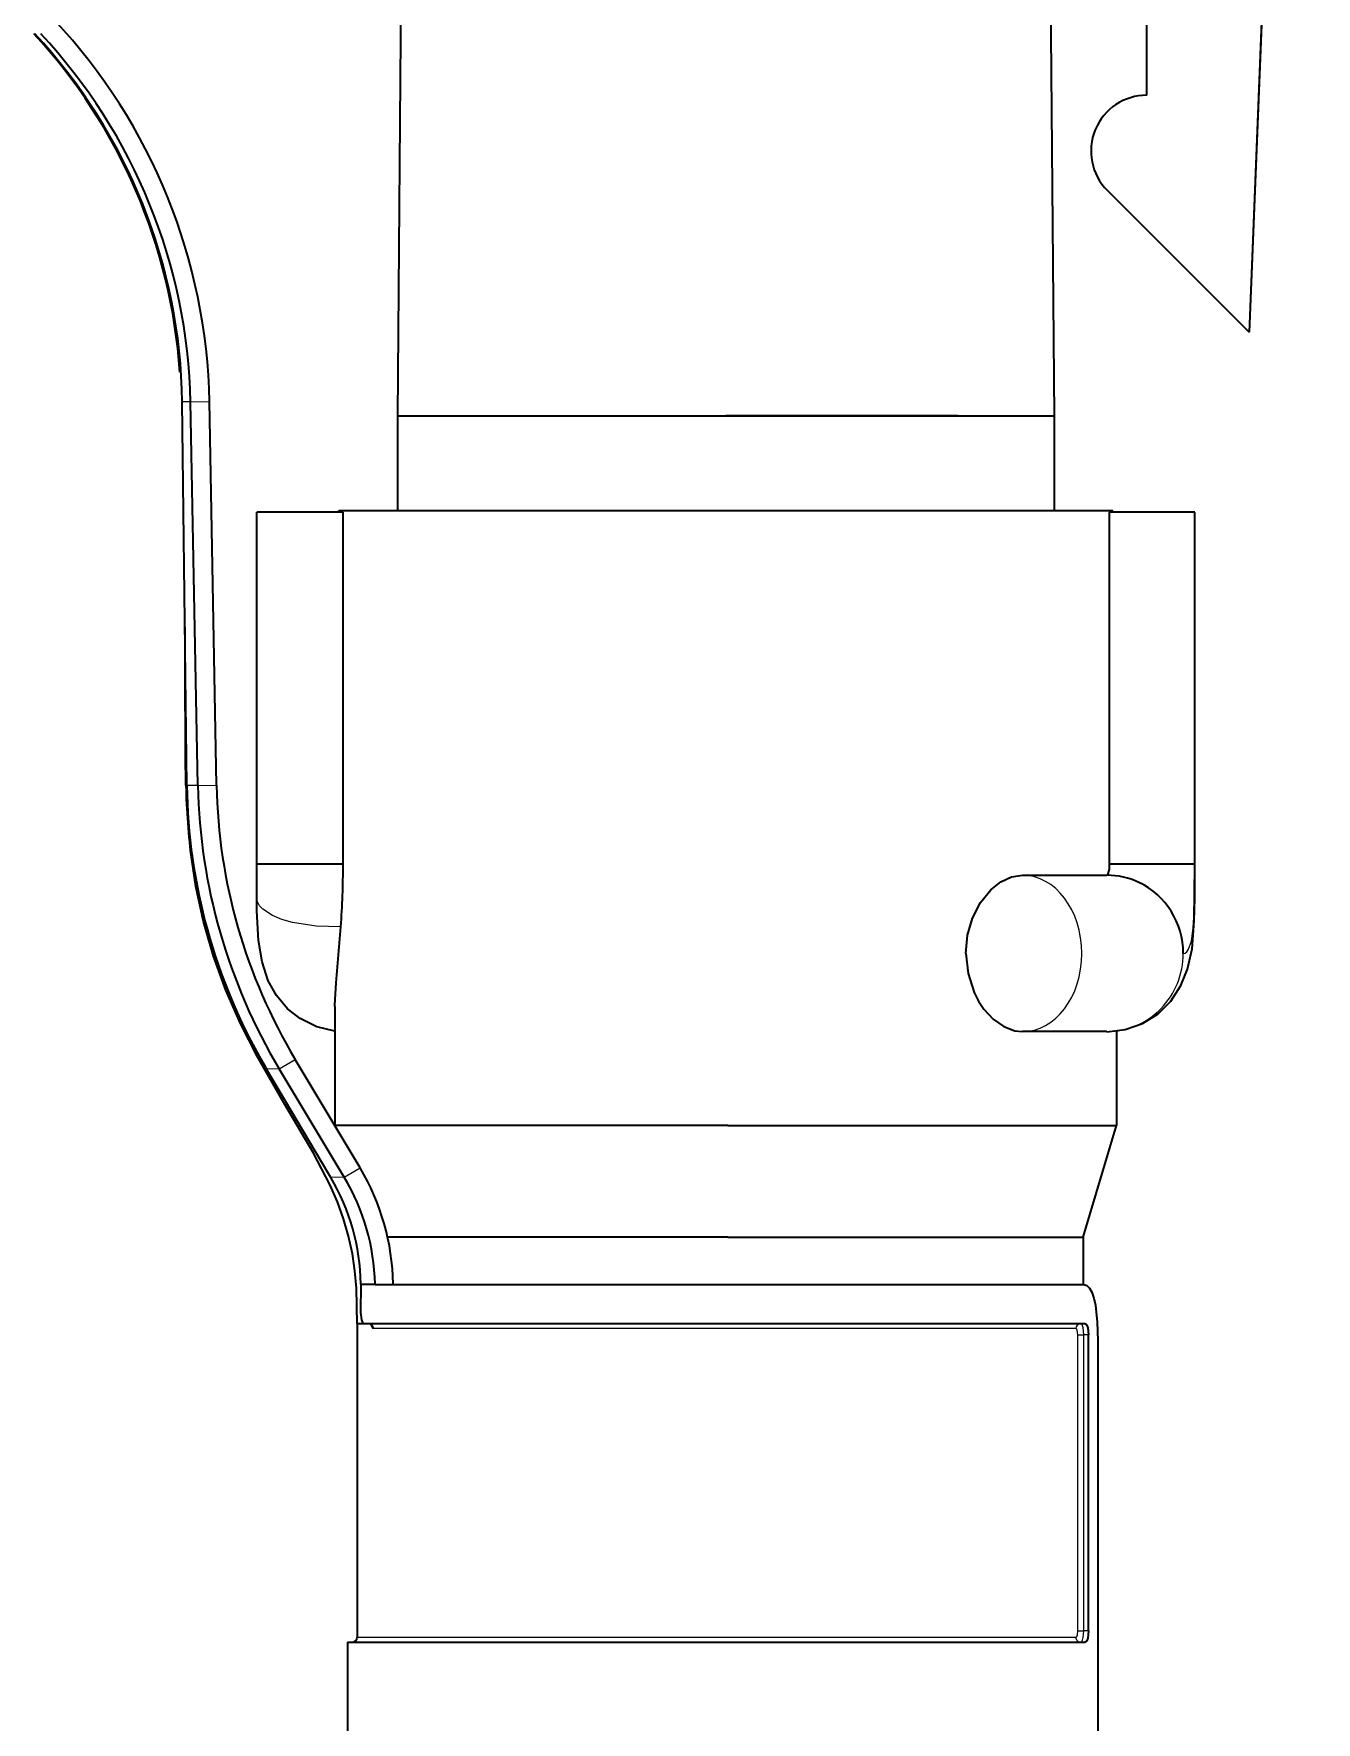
# Model space of a CAD drawing. Extents: x 383 to 866, y 155 to 681.
# Drawn here: x 585.69 to 608.65, y 596.28 to 626.5 of the extents above; entities that cross this region are included whole.
import ezdxf

# ---------------------------------------------------------------- set-up
doc = ezdxf.new("R2010")
doc.units = 0

msp = doc.modelspace()

# ---------------------------------------------------------------- linework, layer by layer
at = {"color": 7, "lineweight": 35}
for p, q in [((605.621, 625.402), (605.621, 650.29)), ((608.621, 650.29), (607.451, 621.163)), ((603.74, 646.239), (603.96, 619.663)), ((604.744, 603.113), (604.744, 552.113))]:
    msp.add_line(p, q, dxfattribs=at)
at = {"color": 7, "lineweight": 35, "ltscale": 0.473767}
msp.add_line((592.357, 638.613), (592.2, 619.663), dxfattribs=at)
at = {"color": 7, "lineweight": 35, "ltscale": 0.089636}
msp.add_line((604.914, 623.697), (607.451, 621.163), dxfattribs=at)
at = {"color": 7, "lineweight": 35, "ltscale": 5.64575e-05}
msp.add_line((588.346, 619.913), (588.346, 619.915), dxfattribs=at)
at = {"color": 7, "lineweight": 13, "ltscale": 0.003703}
msp.add_line((588.494, 619.912), (588.346, 619.913), dxfattribs=at)
at = {"color": 7, "lineweight": 35, "ltscale": 0.171586}
msp.add_line((588.43, 613.05), (588.346, 619.913), dxfattribs=at)
at = {"color": 7, "lineweight": 13, "ltscale": 0.008511}
msp.add_line((588.494, 619.912), (588.834, 619.919), dxfattribs=at)
at = {"color": 7, "lineweight": 35, "ltscale": 0.171663}
for p, q in [((588.626, 613.047), (588.494, 619.912)), ((588.961, 613.053), (588.834, 619.919))]:
    msp.add_line(p, q, dxfattribs=at)
at = {"color": 7, "lineweight": 35, "ltscale": 0.147}
msp.add_line((592.2, 619.663), (598.08, 619.663), dxfattribs=at)
at = {"color": 7, "lineweight": 35, "ltscale": 0.0425}
for p, q in [((592.2, 619.663), (592.2, 617.963)), ((603.96, 619.663), (603.96, 617.963))]:
    msp.add_line(p, q, dxfattribs=at)
at = {"color": 7, "lineweight": 35, "ltscale": 0.043056}
for p, q in [((592.2, 619.663), (593.923, 619.663)), ((602.238, 619.663), (603.96, 619.663)), ((602.238, 619.663), (603.96, 619.663))]:
    msp.add_line(p, q, dxfattribs=at)
at = {"color": 7, "lineweight": 35, "ltscale": 0.103944}
for p, q in [((593.923, 619.663), (598.08, 619.663)), ((598.08, 619.663), (602.238, 619.663)), ((602.238, 619.663), (598.08, 619.663))]:
    msp.add_line(p, q, dxfattribs=at)
at = {"color": 7, "lineweight": 35, "ltscale": 0.038689}
for p, q in [((591.228, 617.941), (589.68, 617.941)), ((591.228, 611.641), (589.68, 611.641))]:
    msp.add_line(p, q, dxfattribs=at)
at = {"color": 7, "lineweight": 35, "ltscale": 0.1575}
for p, q in [((589.68, 611.641), (589.68, 617.941)), ((591.228, 611.641), (591.228, 617.941)), ((604.948, 617.941), (604.948, 611.641)), ((606.48, 611.641), (606.48, 617.941))]:
    msp.add_line(p, q, dxfattribs=at)
at = {"color": 7, "lineweight": 35, "ltscale": 0.000561625}
for p, q in [((591.146, 617.941), (591.147, 617.963)), ((605.014, 617.941), (605.014, 617.963))]:
    msp.add_line(p, q, dxfattribs=at)
at = {"color": 7, "lineweight": 35, "ltscale": 0.000267029}
msp.add_line((591.147, 617.963), (591.158, 617.963), dxfattribs=at)
at = {"color": 7, "lineweight": 35, "ltscale": 0.346404}
msp.add_line((605.014, 617.963), (591.158, 617.963), dxfattribs=at)
at = {"color": 7, "lineweight": 35, "ltscale": 0.000561523}
msp.add_line((591.158, 617.963), (591.158, 617.941), dxfattribs=at)
at = {"color": 7, "lineweight": 35, "ltscale": 0.038312}
msp.add_line((606.48, 617.941), (604.948, 617.941), dxfattribs=at)
at = {"color": 7, "lineweight": 35, "ltscale": 0.013763}
msp.add_line((588.413, 613.05), (588.406, 613.6), dxfattribs=at)
at = {"color": 7, "lineweight": 35, "ltscale": 5.49528e-05}
msp.add_line((588.413, 613.048), (588.413, 613.05), dxfattribs=at)
at = {"color": 7, "lineweight": 35, "ltscale": 5.49316e-05}
msp.add_line((588.43, 613.048), (588.43, 613.05), dxfattribs=at)
at = {"color": 7, "lineweight": 13, "ltscale": 0.004897}
msp.add_line((588.626, 613.047), (588.43, 613.048), dxfattribs=at)
at = {"color": 7, "lineweight": 13, "ltscale": 0.00836}
msp.add_line((588.626, 613.047), (588.961, 613.053), dxfattribs=at)
at = {"color": 7, "lineweight": 35, "ltscale": 0.015125}
for p, q in [((589.681, 611.036), (589.681, 611.641)), ((606.479, 611.036), (606.48, 611.641))]:
    msp.add_line(p, q, dxfattribs=at)
at = {"color": 7, "lineweight": 35, "ltscale": 0.038101}
msp.add_line((606.472, 611.641), (604.948, 611.641), dxfattribs=at)
at = {"color": 7, "lineweight": 13, "ltscale": 0.013708}
msp.add_line((606.471, 611.093), (606.472, 611.641), dxfattribs=at)
at = {"color": 7, "lineweight": 13, "ltscale": 0.000210571}
msp.add_line((606.48, 611.641), (606.472, 611.641), dxfattribs=at)
at = {"color": 7, "lineweight": 35, "ltscale": 0.03782}
for p, q in [((603.394, 611.441), (604.907, 611.441)), ((604.907, 608.641), (603.394, 608.641))]:
    msp.add_line(p, q, dxfattribs=at)
at = {"color": 7, "lineweight": 35, "ltscale": 0.000587471}
msp.add_line((591.08, 609.089), (591.08, 609.113), dxfattribs=at)
at = {"color": 7, "lineweight": 35, "ltscale": 0.053149}
msp.add_line((591.08, 609.089), (591.08, 606.963), dxfattribs=at)
at = {"color": 7, "lineweight": 35, "ltscale": 0.0422}
msp.add_line((605.08, 608.651), (605.08, 606.963), dxfattribs=at)
at = {"color": 7, "lineweight": 13, "ltscale": 0.008357}
msp.add_line((590.084, 607.973), (590.37, 608.145), dxfattribs=at)
at = {"color": 7, "lineweight": 35, "ltscale": 0.056511}
msp.add_line((591.531, 606.205), (590.37, 608.145), dxfattribs=at)
at = {"color": 7, "lineweight": 35, "ltscale": 0.00253}
msp.add_line((589.805, 608.059), (589.856, 607.972), dxfattribs=at)
at = {"color": 7, "lineweight": 13, "ltscale": 0.005695}
msp.add_line((590.084, 607.973), (589.856, 607.972), dxfattribs=at)
at = {"color": 7, "lineweight": 35, "ltscale": 0.053824}
msp.add_line((590.953, 606.12), (589.856, 607.972), dxfattribs=at)
at = {"color": 7, "lineweight": 35, "ltscale": 0.056514}
msp.add_line((591.245, 606.034), (590.084, 607.973), dxfattribs=at)
at = {"color": 7, "lineweight": 35, "ltscale": 0.175941}
msp.add_line((598.118, 606.963), (591.08, 606.963), dxfattribs=at)
at = {"color": 7, "lineweight": 35, "ltscale": 0.000270821}
msp.add_line((591.083, 606.953), (591.08, 606.963), dxfattribs=at)
at = {"color": 7, "lineweight": 35, "ltscale": 0.174055}
msp.add_line((598.118, 606.963), (605.08, 606.963), dxfattribs=at)
at = {"color": 7, "lineweight": 35, "ltscale": 0.052201}
msp.add_line((604.48, 604.963), (605.08, 606.963), dxfattribs=at)
at = {"color": 7, "lineweight": 35, "ltscale": 0.002533}
msp.add_line((591.005, 606.033), (590.953, 606.12), dxfattribs=at)
at = {"color": 7, "lineweight": 13, "ltscale": 0.006008}
msp.add_line((591.245, 606.034), (591.005, 606.033), dxfattribs=at)
at = {"color": 7, "lineweight": 13, "ltscale": 0.008314}
msp.add_line((591.245, 606.034), (591.531, 606.205), dxfattribs=at)
at = {"color": 7, "lineweight": 35, "ltscale": 0.152264}
msp.add_line((598.115, 604.963), (592.024, 604.963), dxfattribs=at)
at = {"color": 7, "lineweight": 35, "ltscale": 0.159137}
msp.add_line((598.115, 604.963), (604.48, 604.963), dxfattribs=at)
at = {"color": 7, "lineweight": 35, "ltscale": 0.021249}
msp.add_line((604.48, 604.963), (604.48, 604.113), dxfattribs=at)
at = {"color": 7, "lineweight": 35, "ltscale": 0.012485}
msp.add_line((591.542, 604.113), (591.541, 603.614), dxfattribs=at)
at = {"color": 7, "lineweight": 35, "ltscale": 2.59399e-05}
msp.add_line((591.542, 604.122), (591.542, 604.123), dxfattribs=at)
at = {"color": 7, "lineweight": 35, "ltscale": 0.006439}
msp.add_line((591.542, 604.122), (591.799, 604.122), dxfattribs=at)
at = {"color": 7, "lineweight": 35, "ltscale": 0.000222778}
msp.add_line((591.542, 604.122), (591.542, 604.113), dxfattribs=at)
at = {"color": 7, "lineweight": 13, "ltscale": 0.008112}
msp.add_line((591.799, 604.122), (592.124, 604.125), dxfattribs=at)
at = {"color": 7, "lineweight": 35, "ltscale": 0.000210571}
msp.add_line((591.799, 604.122), (591.799, 604.113), dxfattribs=at)
at = {"color": 7, "lineweight": 35, "ltscale": 0.317276}
msp.add_line((591.799, 604.113), (604.49, 604.113), dxfattribs=at)
at = {"color": 7, "lineweight": 35, "ltscale": 0.000288391}
msp.add_line((592.124, 604.125), (592.124, 604.113), dxfattribs=at)
at = {"color": 7, "lineweight": 35, "ltscale": 0.003934}
msp.add_line((591.638, 603.413), (591.48, 603.413), dxfattribs=at)
at = {"color": 7, "lineweight": 35, "ltscale": 0.1403}
msp.add_line((591.48, 603.413), (591.48, 597.801), dxfattribs=at)
at = {"color": 7, "lineweight": 35, "ltscale": 0.322961}
msp.add_line((604.517, 603.413), (591.599, 603.413), dxfattribs=at)
at = {"color": 7, "lineweight": 35, "ltscale": 0.0013}
msp.add_line((591.69, 603.413), (591.638, 603.413), dxfattribs=at)
at = {"color": 7, "lineweight": 13, "ltscale": 0.314407}
msp.add_line((604.35, 603.325), (591.774, 603.325), dxfattribs=at)
at = {"color": 7, "lineweight": 13, "ltscale": 0.1325}
for p, q in [((604.384, 597.913), (604.384, 603.213)), ((604.493, 597.913), (604.493, 603.213))]:
    msp.add_line(p, q, dxfattribs=at)
at = {"color": 7, "lineweight": 13, "ltscale": 0.002725}
for p, q in [((604.384, 603.213), (604.493, 603.213)), ((604.384, 597.913), (604.493, 597.913))]:
    msp.add_line(p, q, dxfattribs=at)
at = {"color": 7, "lineweight": 13, "ltscale": 0.0021}
for p, q in [((604.577, 603.213), (604.493, 603.213)), ((604.577, 597.913), (604.493, 597.913))]:
    msp.add_line(p, q, dxfattribs=at)
at = {"color": 7, "lineweight": 35, "ltscale": 0.1325}
msp.add_line((604.577, 597.913), (604.577, 603.213), dxfattribs=at)
at = {"color": 7, "lineweight": 35, "ltscale": 0.003128}
msp.add_line((591.305, 597.713), (591.43, 597.713), dxfattribs=at)
at = {"color": 7, "lineweight": 35, "ltscale": 0.111206}
msp.add_line((591.305, 597.713), (591.305, 593.265), dxfattribs=at)
at = {"color": 7, "lineweight": 35, "ltscale": 0.327168}
msp.add_line((591.43, 597.713), (604.517, 597.713), dxfattribs=at)
at = {"color": 7, "lineweight": 13, "ltscale": 0.003046}
msp.add_line((591.48, 597.801), (591.602, 597.801), dxfattribs=at)
at = {"color": 7, "lineweight": 13, "ltscale": 0.318698}
msp.add_line((591.602, 597.801), (604.35, 597.801), dxfattribs=at)
at = {"color": 7, "lineweight": 35}
for points in [[(607.817, 659.757), (608.066, 658.408), (608.272, 657.053), (608.404, 656.006), (608.511, 654.956), (608.619, 653.345), (608.655, 652.059), (608.64, 650.749), (608.612, 650.009), (608.327, 642.866), (607.751, 628.603), (607.451, 621.163)], [(591.48, 603.413), (591.465, 604.047), (591.437, 604.358), (591.393, 604.664), (591.325, 604.981), (591.235, 605.291), (591.124, 605.594), (590.993, 605.892), (590.689, 606.476), (590.185, 607.338), (589.69, 608.202), (589.391, 608.787), (589.129, 609.383), (588.908, 609.991), (588.729, 610.61), (588.592, 611.242), (588.497, 611.885), (588.44, 612.54), (588.407, 613.537), (588.398, 615.211), (588.396, 615.881)], [(604.948, 611.641), (604.944, 611.551), (604.923, 611.468), (604.915, 611.447), (604.911, 611.441)], [(602.381, 610.041), (602.411, 610.365), (602.5, 610.674), (602.641, 610.95), (602.826, 611.177), (603.006, 611.32), (603.199, 611.41), (603.394, 611.441)], [(591.08, 608.651), (590.757, 608.729), (590.458, 608.876), (590.234, 609.052), (590.033, 609.288), (589.887, 609.553), (589.775, 609.888), (589.713, 610.271), (589.684, 610.802), (589.681, 611.036)], [(604.907, 608.64), (605.232, 608.678), (605.542, 608.787), (605.824, 608.962), (606.053, 609.189), (606.232, 609.464), (606.351, 609.762), (606.43, 610.125), (606.471, 610.616), (606.479, 611.036)], [(591.08, 609.113), (591.101, 609.513), (591.187, 610.518)], [(602.381, 610.041), (602.418, 609.68), (602.528, 609.341), (602.607, 609.187), (602.702, 609.046), (602.869, 608.865), (603.058, 608.732), (603.259, 608.656), (603.394, 608.641)], [(604.49, 604.113), (604.545, 604.098), (604.594, 604.052), (604.635, 603.98), (604.672, 603.872), (604.7, 603.742), (604.734, 603.44), (604.744, 603.113)], [(591.541, 603.614), (591.555, 603.481), (591.573, 603.434), (591.584, 603.42), (591.59, 603.416), (591.599, 603.413)], [(604.517, 603.413), (604.528, 603.41), (604.535, 603.405), (604.548, 603.387), (604.564, 603.339), (604.577, 603.213)], [(604.577, 597.913), (604.563, 597.782), (604.544, 597.734), (604.533, 597.72), (604.527, 597.716), (604.517, 597.713)]]:
    msp.add_lwpolyline(points, dxfattribs=at)
at = {"color": 7, "lineweight": 13}
for points in [[(591.186, 610.516), (590.744, 610.528), (590.322, 610.595), (590.13, 610.649), (589.961, 610.719), (589.791, 610.831), (589.732, 610.895), (589.695, 610.963), (589.681, 611.036)], [(606.272, 610.041), (606.306, 610.048), (606.336, 610.069), (606.369, 610.116), (606.418, 610.263), (606.451, 610.499), (606.463, 610.683), (606.471, 611.09)], [(591.714, 603.413), (591.739, 603.352), (591.754, 603.333), (591.774, 603.325)], [(604.384, 603.213), (604.373, 603.296), (604.365, 603.314), (604.36, 603.32), (604.354, 603.325), (604.35, 603.325)], [(604.493, 603.213), (604.478, 603.345), (604.46, 603.393), (604.444, 603.41), (604.434, 603.413)], [(604.35, 597.801), (604.354, 597.802), (604.36, 597.807), (604.366, 597.815), (604.376, 597.843), (604.384, 597.913)], [(604.437, 597.714), (604.448, 597.719), (604.455, 597.727), (604.467, 597.749), (604.482, 597.796), (604.493, 597.913)]]:
    msp.add_lwpolyline(points, dxfattribs=at)
at = {"color": 7, "lineweight": 35}
for centre, radius, start, end in [((578.549, 619.715), 10.288, 1.1346, 43.0683), ((578.438, 619.778), 9.888, 3.8705, 42.8552), ((578.473, 619.782), 9.874, 0.7727, 42.8964), ((578.551, 619.705), 9.946, 1.1922, 43.1165), ((605.62, 624.404), 0.999, 89.9257, 225.019), ((598.613, 613.179), 10.201, 180.7387, 188.2987), ((598.631, 613.175), 10.202, 180.7171, 210.0987), ((598.902, 613.254), 10.278, 181.1552, 210.9147), ((598.865, 613.243), 9.907, 181.0974, 210.9683), ((575.488, 611.661), 15.74, 355.8345, 359.9256), ((587.702, 604.074), 3.84, 0.7349, 30.6647), ((587.949, 604.043), 3.851, 1.1768, 31.1383), ((587.902, 604.046), 4.223, 1.0774, 30.7598), ((591.69, 603.358), 0.0554, 46.5246, 90.7934), ((591.392, 597.802), 0.088, 270.0336, 359.9664)]:
    msp.add_arc(centre, radius, start, end, dxfattribs=at)
at = {"color": 7, "lineweight": 13}
for centre, radius, start, end in [((606.28, 611.037), 0.199, 359.7844, 16.2708), ((604.436, 603.328), 0.0859, 91.748, 181.6473)]:
    msp.add_arc(centre, radius, start, end, dxfattribs=at)
for centre, major_axis, ratio, start_param, end_param in [((603.394, 610.041), (0, 1.4), 0.759085, 3.141593, 6.283185), ((604.907, 610.041), (0, -1.4), 0.9752, 6.283185, 7.853982), ((591.69, 603.325), (0, -0.088), 0.955534, 1.570796, 3.141593), ((604.434, 597.801), (0, 0.088), 0.949963, 1.570796, 3.141593)]:
    msp.add_ellipse(centre, major_axis=major_axis, ratio=ratio, start_param=start_param, end_param=end_param, dxfattribs=at)
at = {"color": 7, "lineweight": 35}
for start_param, end_param in [(2.708894, 3.141593), (1.570796, 2.708894)]:
    msp.add_ellipse((604.907, 610.041), major_axis=(0, -1.4), ratio=0.9752, start_param=start_param, end_param=end_param, dxfattribs=at)

doc.saveas('drawing.dxf')
